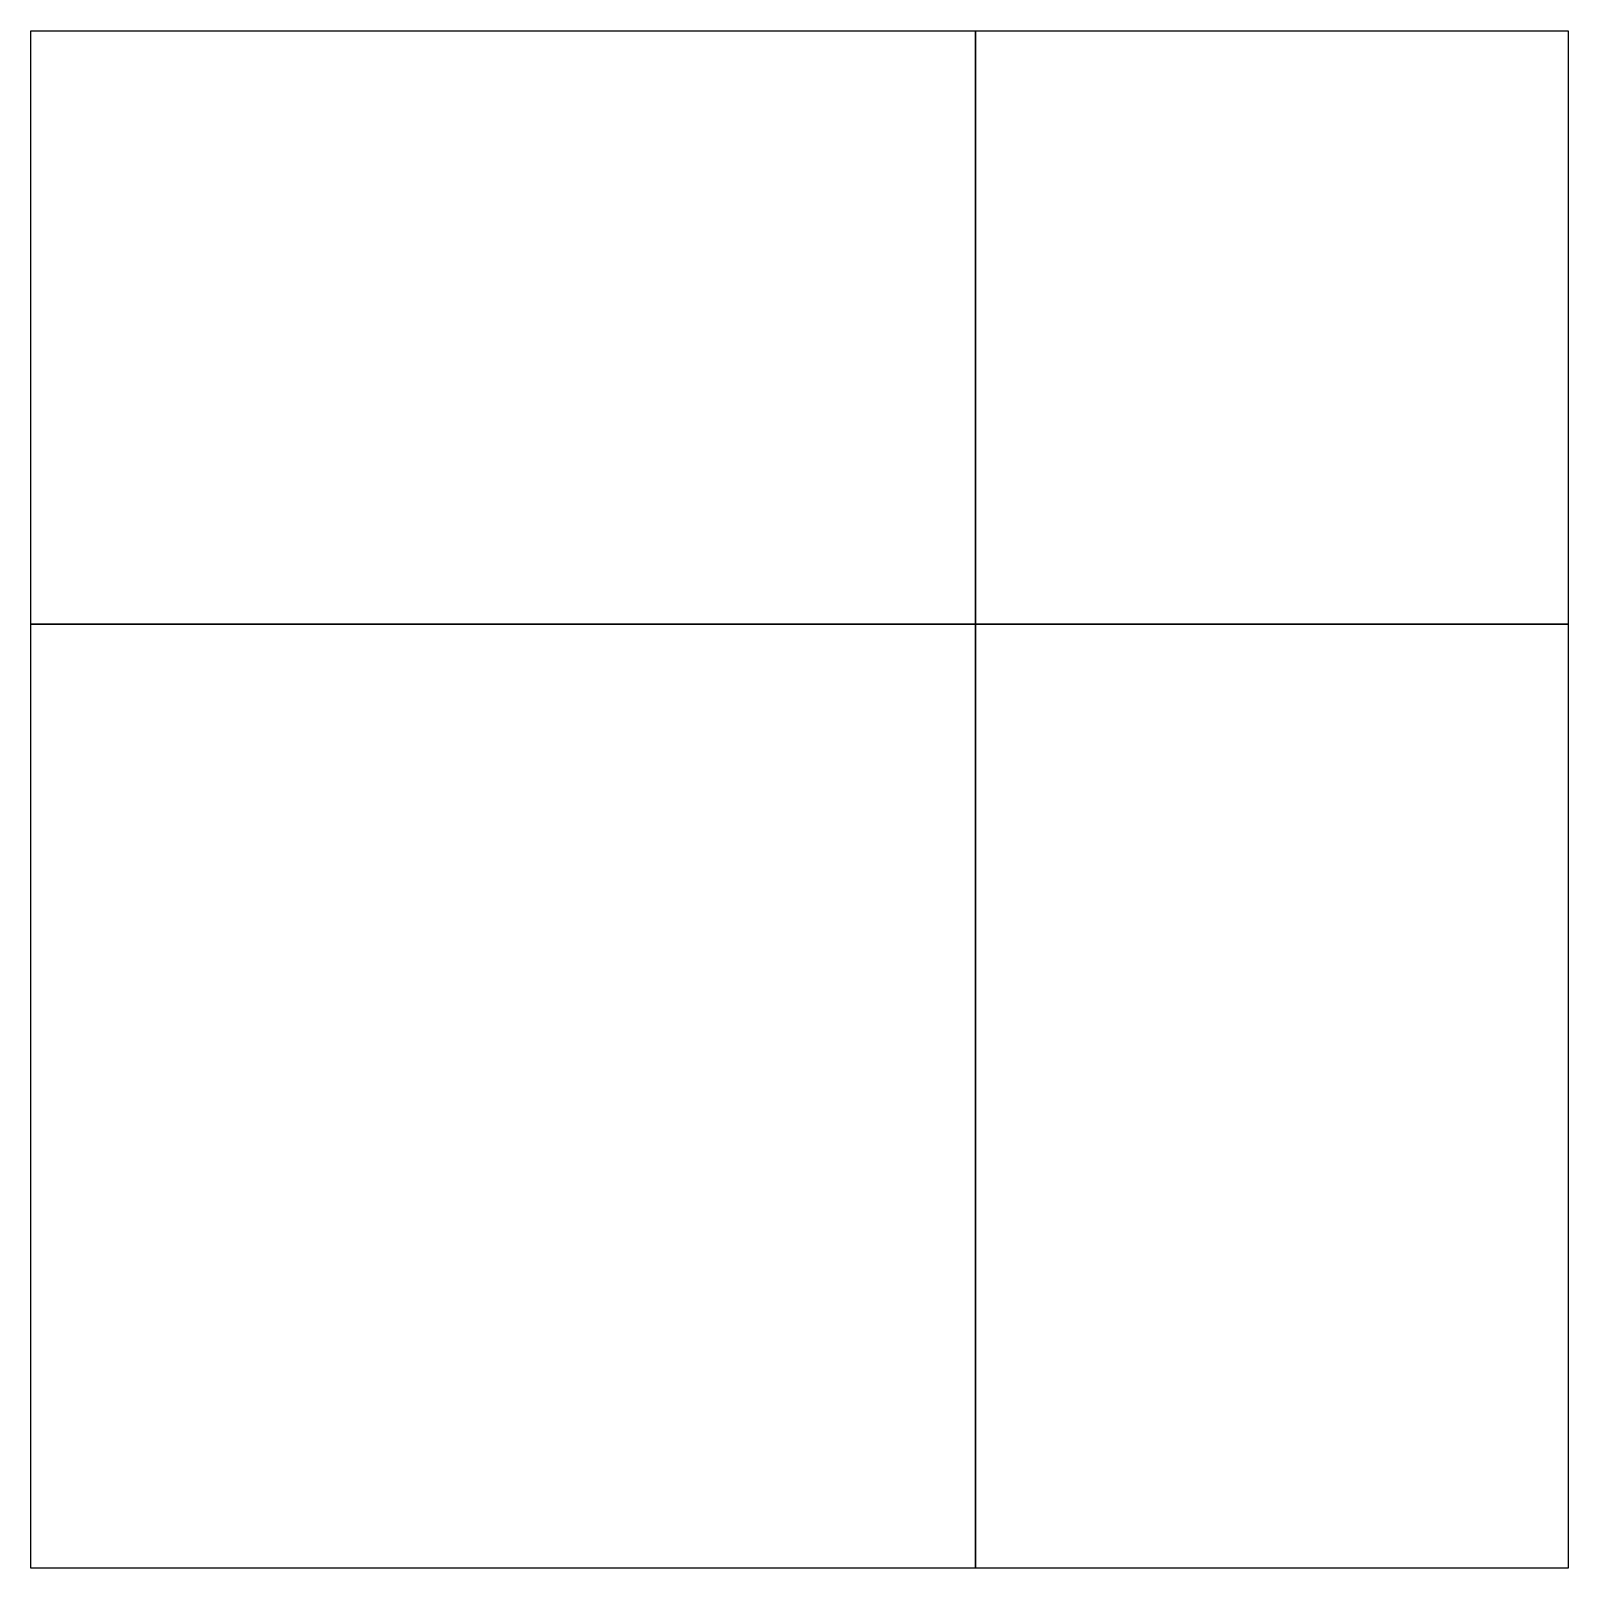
# Model space of a CAD drawing. Header units: metres. Extents: x -5000 to 5000, y -5000 to 5000.
import ezdxf

# ---------------------------------------------------------------- set-up
doc = ezdxf.new("R2010")
doc.units = ezdxf.units.M
picture_1 = doc.add_image_def('image1.jpeg', size_in_pixel=(2048, 2047))
picture_2 = doc.add_image_def('image2.jpeg', size_in_pixel=(1286, 2047))
picture_3 = doc.add_image_def('image3.jpeg', size_in_pixel=(2048, 1287))
picture_4 = doc.add_image_def('image4.jpeg', size_in_pixel=(1286, 1287))
picture_5 = doc.add_image_def('image5.jpeg', size_in_pixel=(2048, 2047))
picture_6 = doc.add_image_def('image6.jpeg', size_in_pixel=(1286, 2047))
picture_7 = doc.add_image_def('image7.jpeg', size_in_pixel=(2048, 1287))
picture_8 = doc.add_image_def('image8.jpeg', size_in_pixel=(1286, 1287))

msp = doc.modelspace()

# ---------------------------------------------------------------- pictures from other files: only their frames are drawn
image = msp.add_image(picture_3, insert=(-5000, 1141), size_in_units=(6144, 3859))
image.dxf.flags = 15
image = msp.add_image(picture_7, insert=(-5000, 1141), size_in_units=(6144, 3859))
image.dxf.flags = 15
image = msp.add_image(picture_4, insert=(1144, 1141), size_in_units=(3856, 3859))
image.dxf.flags = 15
image = msp.add_image(picture_8, insert=(1144, 1141), size_in_units=(3856, 3859))
image.dxf.flags = 15
image = msp.add_image(picture_1, insert=(-5000, -5000), size_in_units=(6144, 6141))
image.dxf.flags = 15
image = msp.add_image(picture_5, insert=(-5000, -5000), size_in_units=(6144, 6141))
image.dxf.flags = 15
image = msp.add_image(picture_2, insert=(1144, -5000), size_in_units=(3856, 6141))
image.dxf.flags = 15
image = msp.add_image(picture_6, insert=(1144, -5000), size_in_units=(3856, 6141))
image.dxf.flags = 15

doc.saveas('drawing.dxf')
